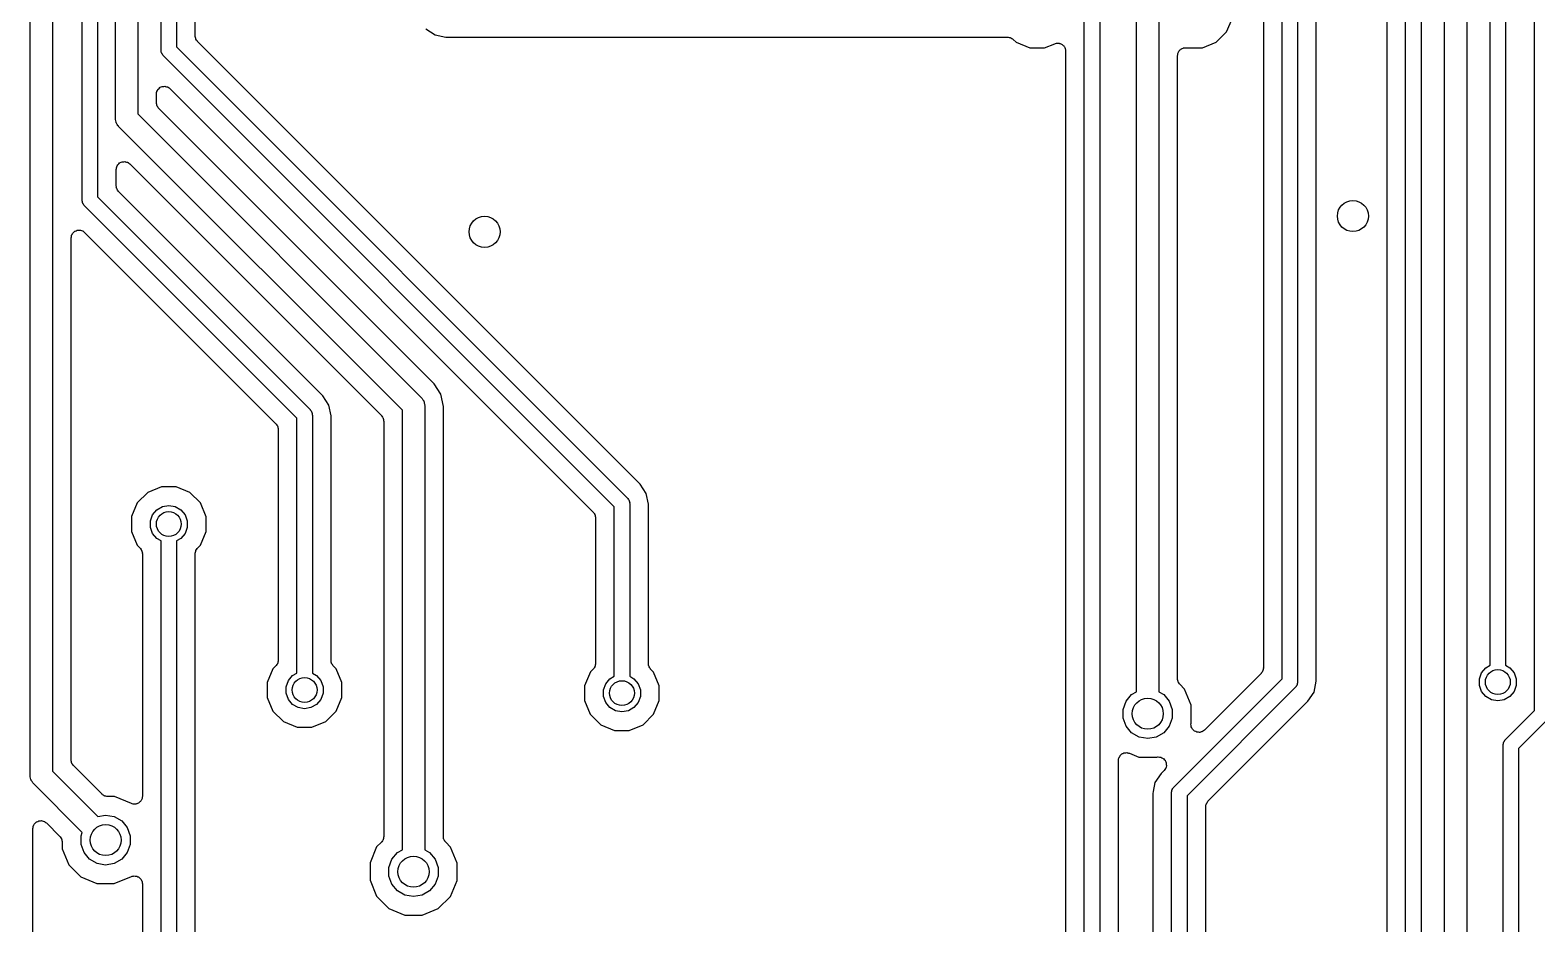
# Model space of a CAD drawing. Extents: x 25 to 125, y -125 to -25.
# Drawn here: x 41.58 to 65.82, y -90.88 to -76.51 of the extents above; entities that cross this region are included whole.
import ezdxf

# ---------------------------------------------------------------- set-up
doc = ezdxf.new("R2010")
doc.units = 0
doc.header["$MEASUREMENT"] = 0
doc.layers.add('BLACK', color=7, linetype='CONTINUOUS')

msp = doc.modelspace()

# ---------------------------------------------------------------- linework, layer by layer
at = {"layer": 'Black'}
for p, q in [((41.584, -88.5), (41.584, -47.7017)), ((41.944, -47.7762), (41.944, -88.4254)), ((42.42, -79.248), (42.42, -56.1503)), ((42.67, -56.1503), (42.67, -79.1962)), ((42.955, -77.933), (42.955, -56.5854)), ((43.315, -56.66), (43.315, -77.8584)), ((59.743, -57.15), (59.743, -87.1503)), ((43.69, -76.835), (43.69, -57.4203)), ((43.94, -57.4203), (43.94, -76.7832)), ((59.383, -87.1503), (59.383, -57.2246)), ((44.24, -76.6064), (44.24, -57.6262)), ((65.788, -87.4512), (65.788, -59.4878)), ((65.071, -86.5707), (65.071, -60.0916)), ((65.321, -60.0398), (65.321, -86.5707)), ((64.336, -101.219), (64.336, -60.7327)), ((64.696, -60.6582), (64.696, -101.144)), ((63.96, -61.2902), (63.96, -101.756)), ((63.41, -61.5188), (63.41, -101.498)), ((63.71, -101.808), (63.71, -61.342)), ((58.5424, -97.9104), (58.5424, -74.5942)), ((58.7924, -74.5424), (58.7924, -97.8586)), ((61.424, -76.0855), (61.424, -86.7664)), ((61.724, -86.9432), (61.724, -76.073)), ((60.8334, -76.5403), (60.9249, -76.3199)), ((61.974, -76.1248), (61.974, -86.995)), ((62.274, -86.9825), (62.274, -76.3016)), ((47.9506, -76.4917), (48.0983, -76.5904)), ((48.0983, -76.5904), (48.2725, -76.625)), ((60.6644, -76.709), (60.8334, -76.5403)), ((43.691, -76.8404), (43.69, -76.835)), ((43.6905, -76.8459), (43.691, -76.8404)), ((43.94, -76.7832), (51.1932, -84.0364)), ((44.241, -76.6119), (44.24, -76.6064)), ((44.2405, -76.6174), (44.241, -76.6119)), ((44.2448, -76.6335), (44.2405, -76.6174)), ((44.2477, -76.6498), (44.2448, -76.6335)), ((44.2505, -76.6546), (44.2477, -76.6498)), ((44.2519, -76.66), (44.2505, -76.6546)), ((44.2614, -76.6736), (44.2519, -76.66)), ((44.2697, -76.688), (44.2614, -76.6736)), ((44.274, -76.6916), (44.2697, -76.688)), ((44.2772, -76.6962), (44.274, -76.6916)), ((51.3965, -83.8154), (44.2772, -76.6962)), ((48.2725, -76.625), (57.3088, -76.625)), ((57.3088, -76.625), (57.3144, -76.626)), ((57.3144, -76.626), (57.32, -76.6255)), ((57.32, -76.6255), (57.336, -76.6298)), ((57.336, -76.6298), (57.3522, -76.6327)), ((57.3522, -76.6327), (57.3571, -76.6355)), ((57.3571, -76.6355), (57.3626, -76.6369)), ((57.3626, -76.6369), (57.3761, -76.6464)), ((57.3761, -76.6464), (57.3904, -76.6547)), ((57.3904, -76.6547), (57.3941, -76.659)), ((57.3941, -76.659), (57.3987, -76.6623)), ((57.3987, -76.6623), (57.4447, -76.7084)), ((57.4447, -76.7084), (57.6651, -76.7999)), ((57.6651, -76.7999), (57.9038, -76.8001)), ((57.9038, -76.8001), (58.0669, -76.7327)), ((58.0669, -76.7327), (58.0804, -76.7297)), ((58.0804, -76.7297), (58.0933, -76.725)), ((58.0933, -76.725), (58.1018, -76.725)), ((58.1018, -76.725), (58.11, -76.7232)), ((58.11, -76.7232), (58.1236, -76.725)), ((58.1236, -76.725), (58.1374, -76.725)), ((58.1374, -76.725), (58.1453, -76.7279)), ((58.1453, -76.7279), (58.1537, -76.729)), ((58.1537, -76.729), (58.1659, -76.7354)), ((58.1659, -76.7354), (58.1789, -76.7401)), ((58.1789, -76.7401), (58.1853, -76.7455)), ((58.1853, -76.7455), (58.1928, -76.7494)), ((58.1928, -76.7494), (58.2021, -76.7596)), ((58.2021, -76.7596), (58.2127, -76.7685)), ((58.2127, -76.7685), (58.2169, -76.7757)), ((58.2169, -76.7757), (58.2226, -76.782)), ((58.2226, -76.782), (58.2278, -76.7947)), ((58.2278, -76.7947), (58.2347, -76.8067)), ((58.2347, -76.8067), (58.2362, -76.8149)), ((58.2362, -76.8149), (58.2394, -76.8227)), ((58.2394, -76.8227), (58.24, -76.8365)), ((58.24, -76.8365), (58.2424, -76.8501)), ((60.0727, -76.8412), (60.0834, -76.8322)), ((60.0834, -76.8322), (60.0928, -76.822)), ((60.0928, -76.822), (60.1001, -76.8182)), ((60.1001, -76.8182), (60.1065, -76.8128)), ((60.1065, -76.8128), (60.1196, -76.8081)), ((60.1196, -76.8081), (60.1319, -76.8017)), ((60.1319, -76.8017), (60.1401, -76.8006)), ((60.1401, -76.8006), (60.1479, -76.7978)), ((60.1479, -76.7978), (60.1619, -76.7978)), ((60.1619, -76.7978), (60.1756, -76.7959)), ((60.1756, -76.7959), (60.1837, -76.7978)), ((60.1837, -76.7978), (60.1921, -76.7978)), ((60.1921, -76.7978), (60.1979, -76.7999)), ((60.1979, -76.7999), (60.4438, -76.8001)), ((60.4438, -76.8001), (60.6644, -76.709)), ((43.6947, -76.8617), (43.6905, -76.8459)), ((43.6975, -76.8778), (43.6947, -76.8617)), ((43.7003, -76.8825), (43.6975, -76.8778)), ((43.7017, -76.8878), (43.7003, -76.8825)), ((43.7111, -76.9012), (43.7017, -76.8878)), ((43.7192, -76.9153), (43.7111, -76.9012)), ((43.7235, -76.9189), (43.7192, -76.9153)), ((43.7266, -76.9234), (43.7235, -76.9189)), ((50.9798, -84.1766), (43.7266, -76.9234)), ((58.2424, -76.8501), (58.2424, -97.8979)), ((60.043, -76.9228), (60.0454, -76.9091)), ((60.043, -86.9405), (60.043, -76.9228)), ((60.0454, -76.9091), (60.046, -76.8952)), ((60.046, -76.8952), (60.0492, -76.8876)), ((60.0492, -76.8876), (60.0507, -76.8794)), ((60.0507, -76.8794), (60.0576, -76.8673)), ((60.0576, -76.8673), (60.0629, -76.8545)), ((60.0629, -76.8545), (60.0686, -76.8484)), ((60.0686, -76.8484), (60.0727, -76.8412)), ((43.615, -77.5426), (43.6179, -77.5263)), ((43.615, -77.6816), (43.615, -77.5426)), ((43.6179, -77.5263), (43.6193, -77.5098)), ((43.6193, -77.5098), (43.6217, -77.5047)), ((43.6217, -77.5047), (43.6227, -77.4992)), ((43.6227, -77.4992), (43.631, -77.4848)), ((43.631, -77.4848), (43.638, -77.4698)), ((43.638, -77.4698), (43.6419, -77.4659)), ((43.6419, -77.4659), (43.6447, -77.461)), ((43.6447, -77.461), (43.6574, -77.4503)), ((43.6574, -77.4503), (43.6692, -77.4386)), ((43.6692, -77.4386), (43.6742, -77.4363)), ((43.6742, -77.4363), (43.6785, -77.4327)), ((43.6785, -77.4327), (43.6941, -77.427)), ((43.6941, -77.427), (43.7091, -77.42)), ((43.7091, -77.42), (43.7147, -77.4195)), ((43.7147, -77.4195), (43.7199, -77.4176)), ((43.7199, -77.4176), (43.7365, -77.4176)), ((43.7365, -77.4176), (43.7531, -77.4161)), ((43.7531, -77.4161), (43.7585, -77.4176)), ((43.7585, -77.4176), (43.7641, -77.4176)), ((43.7641, -77.4176), (43.7796, -77.4232)), ((43.7796, -77.4232), (43.7957, -77.4275)), ((43.7957, -77.4275), (43.8002, -77.4307)), ((43.8002, -77.4307), (43.8055, -77.4327)), ((43.8055, -77.4327), (43.8182, -77.4433)), ((43.8182, -77.4433), (43.8318, -77.4528)), ((43.8318, -77.4528), (50.6426, -84.2636)), ((43.616, -77.6871), (43.615, -77.6816)), ((43.6155, -77.6926), (43.616, -77.6871)), ((43.6198, -77.7087), (43.6155, -77.6926)), ((43.6227, -77.725), (43.6198, -77.7087)), ((43.6255, -77.7298), (43.6227, -77.725)), ((43.6269, -77.7352), (43.6255, -77.7298)), ((43.6364, -77.7488), (43.6269, -77.7352)), ((43.6447, -77.7632), (43.6364, -77.7488)), ((43.649, -77.7668), (43.6447, -77.7632)), ((43.6522, -77.7714), (43.649, -77.7668)), ((48.0826, -82.2017), (43.6522, -77.7714)), ((42.9564, -77.9408), (42.955, -77.933)), ((42.9557, -77.9487), (42.9564, -77.9408)), ((42.9618, -77.9714), (42.9557, -77.9487)), ((42.9659, -77.9946), (42.9618, -77.9714)), ((42.9698, -78.0014), (42.9659, -77.9946)), ((42.9719, -78.0091), (42.9698, -78.0014)), ((42.9854, -78.0283), (42.9719, -78.0091)), ((42.9971, -78.0487), (42.9854, -78.0283)), ((43.0032, -78.0538), (42.9971, -78.0487)), ((43.315, -77.8584), (47.8793, -82.4227)), ((43.0077, -78.0603), (43.0032, -78.0538)), ((47.572, -82.6246), (43.0077, -78.0603)), ((42.97, -78.7534), (42.9729, -78.7371)), ((42.97, -79.0194), (42.97, -78.7534)), ((42.9729, -78.7371), (42.9743, -78.7206)), ((42.9743, -78.7206), (42.9767, -78.7155)), ((42.9767, -78.7155), (42.9777, -78.71)), ((42.9777, -78.71), (42.986, -78.6956)), ((42.986, -78.6956), (42.993, -78.6806)), ((42.993, -78.6806), (42.9969, -78.6766)), ((42.9969, -78.6766), (42.9997, -78.6718)), ((42.9997, -78.6718), (43.0124, -78.6611)), ((43.0124, -78.6611), (43.0242, -78.6494)), ((43.0242, -78.6494), (43.0292, -78.647)), ((43.0292, -78.647), (43.0335, -78.6434)), ((43.0335, -78.6434), (43.0491, -78.6378)), ((43.0491, -78.6378), (43.0641, -78.6308)), ((43.0641, -78.6308), (43.0697, -78.6303)), ((43.0697, -78.6303), (43.0749, -78.6284)), ((43.0749, -78.6284), (43.0915, -78.6284)), ((43.0915, -78.6284), (43.1081, -78.6269)), ((43.1081, -78.6269), (43.1135, -78.6284)), ((43.1135, -78.6284), (43.1191, -78.6284)), ((43.1191, -78.6284), (43.1346, -78.634)), ((43.1346, -78.634), (43.1507, -78.6383)), ((43.1507, -78.6383), (43.1552, -78.6415)), ((43.1552, -78.6415), (43.1605, -78.6434)), ((43.1605, -78.6434), (43.1732, -78.6541)), ((43.1732, -78.6541), (43.1868, -78.6636)), ((43.1868, -78.6636), (47.2348, -82.7116)), ((42.971, -79.0249), (42.97, -79.0194)), ((42.421, -79.2534), (42.42, -79.248)), ((42.4205, -79.2589), (42.421, -79.2534)), ((42.4247, -79.2747), (42.4205, -79.2589)), ((42.67, -79.1962), (46.0878, -82.614)), ((42.9705, -79.0304), (42.971, -79.0249)), ((42.9748, -79.0465), (42.9705, -79.0304)), ((42.9777, -79.0628), (42.9748, -79.0465)), ((42.9805, -79.0676), (42.9777, -79.0628)), ((42.9819, -79.073), (42.9805, -79.0676)), ((42.9914, -79.0866), (42.9819, -79.073)), ((42.9997, -79.101), (42.9914, -79.0866)), ((43.004, -79.1046), (42.9997, -79.101)), ((43.0072, -79.1092), (43.004, -79.1046)), ((46.2911, -82.393), (43.0072, -79.1092)), ((42.4275, -79.2908), (42.4247, -79.2747)), ((42.4303, -79.2955), (42.4275, -79.2908)), ((42.4317, -79.3008), (42.4303, -79.2955)), ((42.4411, -79.3142), (42.4317, -79.3008)), ((42.4492, -79.3283), (42.4411, -79.3142)), ((42.4535, -79.3319), (42.4492, -79.3283)), ((42.4566, -79.3364), (42.4535, -79.3319)), ((45.8744, -82.7542), (42.4566, -79.3364)), ((42.2982, -79.7506), (42.3032, -79.7483)), ((42.3032, -79.7483), (42.3075, -79.7447)), ((42.3075, -79.7447), (42.3231, -79.739)), ((42.3231, -79.739), (42.3381, -79.732)), ((42.3381, -79.732), (42.3437, -79.7315)), ((42.3437, -79.7315), (42.3489, -79.7296)), ((42.3489, -79.7296), (42.3655, -79.7296)), ((42.3655, -79.7296), (42.3821, -79.7281)), ((42.3821, -79.7281), (42.3875, -79.7296)), ((42.3875, -79.7296), (42.3931, -79.7296)), ((42.3931, -79.7296), (42.4086, -79.7353)), ((42.4086, -79.7353), (42.4247, -79.7395)), ((42.4247, -79.7395), (42.4292, -79.7428)), ((42.4292, -79.7428), (42.4345, -79.7447)), ((42.4345, -79.7447), (42.4472, -79.7553)), ((42.244, -79.8546), (42.2469, -79.8383)), ((42.244, -88.2486), (42.244, -79.8546)), ((42.2469, -79.8383), (42.2483, -79.8218)), ((42.2483, -79.8218), (42.2507, -79.8167)), ((42.2507, -79.8167), (42.2517, -79.8112)), ((42.2517, -79.8112), (42.26, -79.7968)), ((42.26, -79.7968), (42.267, -79.7818)), ((42.267, -79.7818), (42.2709, -79.7779)), ((42.2709, -79.7779), (42.2737, -79.773)), ((42.2737, -79.773), (42.2864, -79.7623)), ((42.2864, -79.7623), (42.2982, -79.7506)), ((42.4472, -79.7553), (42.4608, -79.7648)), ((42.4608, -79.7648), (45.5372, -82.8412)), ((46.3897, -82.5407), (46.2911, -82.393)), ((48.1932, -82.3673), (48.0826, -82.2017)), ((48.232, -82.5625), (48.1932, -82.3673)), ((46.0878, -82.614), (46.0909, -82.6185)), ((46.0909, -82.6185), (46.0952, -82.6221)), ((46.0952, -82.6221), (46.1033, -82.6362)), ((46.1033, -82.6362), (46.1127, -82.6496)), ((46.1127, -82.6496), (46.1141, -82.6549)), ((46.1141, -82.6549), (46.1169, -82.6596)), ((46.4244, -82.7149), (46.3897, -82.5407)), ((47.572, -89.6903), (47.572, -82.6246)), ((47.8793, -82.4227), (47.8838, -82.4292)), ((47.8838, -82.4292), (47.8899, -82.4343)), ((47.8899, -82.4343), (47.9016, -82.4547)), ((47.9016, -82.4547), (47.9151, -82.4739)), ((47.9151, -82.4739), (47.9172, -82.4816)), ((47.9172, -82.4816), (47.9211, -82.4884)), ((47.9211, -82.4884), (47.9252, -82.5116)), ((47.9252, -82.5116), (47.9313, -82.5343)), ((47.9313, -82.5343), (47.9306, -82.5422)), ((47.9306, -82.5422), (47.932, -82.55)), ((47.932, -82.55), (47.932, -89.6903)), ((48.232, -89.4805), (48.232, -82.5625)), ((45.5372, -82.8412), (45.5404, -82.8458)), ((45.5404, -82.8458), (45.5447, -82.8494)), ((45.5447, -82.8494), (45.553, -82.8638)), ((45.553, -82.8638), (45.5625, -82.8774)), ((45.5625, -82.8774), (45.5639, -82.8828)), ((45.5639, -82.8828), (45.5667, -82.8876)), ((45.5667, -82.8876), (45.5696, -82.9039)), ((45.8744, -86.8517), (45.8744, -82.7542)), ((46.1169, -82.6596), (46.1197, -82.6757)), ((46.1197, -82.6757), (46.1239, -82.6915)), ((46.1239, -82.6915), (46.1234, -82.697)), ((46.1234, -82.697), (46.1244, -82.7024)), ((46.1244, -82.7024), (46.1244, -86.8517)), ((46.4244, -86.6459), (46.4244, -82.7149)), ((47.2348, -82.7116), (47.238, -82.7162)), ((47.238, -82.7162), (47.2423, -82.7198)), ((47.2423, -82.7198), (47.2506, -82.7342)), ((47.2506, -82.7342), (47.2601, -82.7478)), ((47.2601, -82.7478), (47.2615, -82.7532)), ((47.2615, -82.7532), (47.2643, -82.758)), ((47.2643, -82.758), (47.2672, -82.7743)), ((47.2672, -82.7743), (47.2715, -82.7904)), ((47.2715, -82.7904), (47.271, -82.7959)), ((47.271, -82.7959), (47.272, -82.8014)), ((47.272, -82.8014), (47.272, -89.4804)), ((45.5696, -82.9039), (45.5739, -82.92)), ((45.5739, -82.92), (45.5734, -82.9255)), ((45.5734, -82.9255), (45.5744, -82.931)), ((45.5744, -82.931), (45.5744, -86.6458)), ((43.6962, -83.8549), (43.4756, -83.946)), ((43.9349, -83.8551), (43.6962, -83.8549)), ((44.1553, -83.9466), (43.9349, -83.8551)), ((51.4951, -83.9631), (51.3965, -83.8154)), ((43.4756, -83.946), (43.3066, -84.1147)), ((44.324, -84.1156), (44.1553, -83.9466)), ((51.1932, -84.0364), (51.1963, -84.0409)), ((51.1963, -84.0409), (51.2006, -84.0445)), ((51.2006, -84.0445), (51.2087, -84.0586)), ((51.2087, -84.0586), (51.2181, -84.072)), ((51.2181, -84.072), (51.2195, -84.0773)), ((51.2195, -84.0773), (51.2223, -84.082)), ((51.2223, -84.082), (51.2251, -84.0981)), ((51.2251, -84.0981), (51.2293, -84.1139)), ((51.5298, -84.1373), (51.4951, -83.9631)), ((43.2151, -84.3351), (43.2149, -84.5738)), ((43.3066, -84.1147), (43.2151, -84.3351)), ((43.5184, -84.4027), (43.5542, -84.3044)), ((43.5542, -84.3044), (43.6214, -84.2243)), ((43.6214, -84.2243), (43.712, -84.172)), ((43.712, -84.172), (43.815, -84.1539)), ((43.815, -84.1539), (43.918, -84.172)), ((43.918, -84.172), (44.0086, -84.2243)), ((44.0086, -84.2243), (44.0758, -84.3044)), ((44.0758, -84.3044), (44.1116, -84.4027)), ((44.4151, -84.3362), (44.324, -84.1156)), ((44.4149, -84.5749), (44.4151, -84.3362)), ((50.6426, -84.2636), (50.6458, -84.2682)), ((50.6458, -84.2682), (50.6501, -84.2718)), ((50.6501, -84.2718), (50.6584, -84.2862)), ((50.6584, -84.2862), (50.6679, -84.2998)), ((50.6679, -84.2998), (50.6693, -84.3052)), ((50.6693, -84.3052), (50.6721, -84.31)), ((50.6721, -84.31), (50.675, -84.3263)), ((50.675, -84.3263), (50.6793, -84.3424)), ((50.6793, -84.3424), (50.6788, -84.3479)), ((50.6788, -84.3479), (50.6798, -84.3534)), ((50.6798, -84.3534), (50.6798, -86.6966)), ((50.9798, -86.9025), (50.9798, -84.1766)), ((51.2293, -84.1139), (51.2288, -84.1194)), ((51.2288, -84.1194), (51.2298, -84.1248)), ((51.2298, -84.1248), (51.2298, -86.9025)), ((51.5298, -86.6967), (51.5298, -84.1373)), ((43.2149, -84.5738), (43.306, -84.7944)), ((43.5184, -84.5073), (43.5184, -84.4027)), ((43.5542, -84.6056), (43.5184, -84.5073)), ((44.1116, -84.5073), (44.0758, -84.6056)), ((44.1116, -84.4027), (44.1116, -84.5073)), ((44.3234, -84.7953), (44.4149, -84.5749)), ((43.306, -84.7944), (43.3529, -84.8413)), ((43.6214, -84.6857), (43.5542, -84.6056)), ((43.69, -84.7253), (43.6214, -84.6857)), ((43.69, -95.7417), (43.69, -84.7253)), ((44.0086, -84.6857), (43.94, -84.7253)), ((43.94, -84.7253), (43.94, -95.7417)), ((44.0758, -84.6056), (44.0086, -84.6857)), ((44.2773, -84.8413), (44.3234, -84.7953)), ((43.3529, -84.8413), (43.356, -84.8459)), ((43.356, -84.8459), (43.3603, -84.8494)), ((43.3603, -84.8494), (43.3686, -84.8639)), ((43.3686, -84.8639), (43.3781, -84.8775)), ((43.3781, -84.8775), (43.3796, -84.8828)), ((43.3796, -84.8828), (43.3823, -84.8876)), ((43.3823, -84.8876), (43.3852, -84.904)), ((43.3852, -84.904), (43.3895, -84.9201)), ((43.3895, -84.9201), (43.389, -84.9256)), ((43.389, -84.9256), (43.39, -84.9311)), ((43.39, -84.9311), (43.39, -88.8322)), ((44.24, -84.9312), (44.241, -84.9256)), ((44.24, -95.5359), (44.24, -84.9312)), ((44.2405, -84.92), (44.2448, -84.904)), ((44.241, -84.9256), (44.2405, -84.92)), ((44.2448, -84.904), (44.2477, -84.8878)), ((44.2477, -84.8878), (44.2505, -84.8829)), ((44.2505, -84.8829), (44.2519, -84.8774)), ((44.2519, -84.8774), (44.2614, -84.8639)), ((44.2614, -84.8639), (44.2697, -84.8496)), ((44.2697, -84.8496), (44.274, -84.8459)), ((44.274, -84.8459), (44.2773, -84.8413)), ((45.5371, -86.7357), (45.491, -86.7817)), ((45.5404, -86.7311), (45.5371, -86.7357)), ((45.5447, -86.7274), (45.5404, -86.7311)), ((45.553, -86.7131), (45.5447, -86.7274)), ((45.5625, -86.6996), (45.553, -86.7131)), ((45.5639, -86.6941), (45.5625, -86.6996)), ((45.5667, -86.6892), (45.5639, -86.6941)), ((45.5696, -86.673), (45.5667, -86.6892)), ((45.5739, -86.657), (45.5696, -86.673)), ((45.5744, -86.6458), (45.5734, -86.6514)), ((45.5734, -86.6514), (45.5739, -86.657)), ((46.4254, -86.6514), (46.4244, -86.6459)), ((46.4249, -86.6569), (46.4254, -86.6514)), ((46.4292, -86.673), (46.4249, -86.6569)), ((46.4321, -86.6894), (46.4292, -86.673)), ((46.4348, -86.6942), (46.4321, -86.6894)), ((46.4363, -86.6995), (46.4348, -86.6942)), ((46.4458, -86.7131), (46.4363, -86.6995)), ((46.4541, -86.7276), (46.4458, -86.7131)), ((46.4583, -86.7311), (46.4541, -86.7276)), ((46.4615, -86.7357), (46.4583, -86.7311)), ((46.5084, -86.7826), (46.4615, -86.7357)), ((50.6501, -86.7782), (50.6458, -86.7819)), ((50.6584, -86.7639), (50.6501, -86.7782)), ((50.6679, -86.7504), (50.6584, -86.7639)), ((50.6693, -86.7449), (50.6679, -86.7504)), ((50.6721, -86.74), (50.6693, -86.7449)), ((50.675, -86.7238), (50.6721, -86.74)), ((50.6793, -86.7078), (50.675, -86.7238)), ((50.6798, -86.6966), (50.6788, -86.7022)), ((50.6788, -86.7022), (50.6793, -86.7078)), ((51.5308, -86.7022), (51.5298, -86.6967)), ((51.5303, -86.7077), (51.5308, -86.7022)), ((51.5346, -86.7238), (51.5303, -86.7077)), ((51.5375, -86.7402), (51.5346, -86.7238)), ((51.5402, -86.745), (51.5375, -86.7402)), ((51.5417, -86.7503), (51.5402, -86.745)), ((51.5512, -86.7639), (51.5417, -86.7503)), ((51.5595, -86.7784), (51.5512, -86.7639)), ((51.5637, -86.7819), (51.5595, -86.7784)), ((61.4235, -86.7774), (61.4192, -86.7935)), ((61.424, -86.7664), (61.423, -86.7719)), ((61.423, -86.7719), (61.4235, -86.7774)), ((64.9352, -86.8444), (65.0024, -86.7643)), ((65.0024, -86.7643), (65.071, -86.7247)), ((65.071, -86.7247), (65.071, -86.5707)), ((65.321, -86.5707), (65.321, -86.7247)), ((65.321, -86.7247), (65.3896, -86.7643)), ((65.3896, -86.7643), (65.4568, -86.8444)), ((45.3995, -87.0021), (45.3993, -87.2408)), ((45.491, -86.7817), (45.3995, -87.0021)), ((45.7028, -87.0697), (45.7386, -86.9714)), ((45.7386, -86.9714), (45.8058, -86.8913)), ((45.8058, -86.8913), (45.8744, -86.8517)), ((46.1244, -86.8517), (46.193, -86.8913)), ((46.193, -86.8913), (46.2602, -86.9714)), ((46.2602, -86.9714), (46.296, -87.0697)), ((46.5995, -87.0032), (46.5084, -86.7826)), ((46.5993, -87.2419), (46.5995, -87.0032)), ((50.5964, -86.8325), (50.5049, -87.0529)), ((50.6425, -86.7865), (50.5964, -86.8325)), ((50.6458, -86.7819), (50.6425, -86.7865)), ((50.844, -87.0222), (50.9112, -86.9421)), ((50.9112, -86.9421), (50.9798, -86.9025)), ((51.2298, -86.9025), (51.2984, -86.9421)), ((51.2984, -86.9421), (51.3656, -87.0222)), ((51.5669, -86.7865), (51.5637, -86.7819)), ((51.6138, -86.8334), (51.5669, -86.7865)), ((51.7049, -87.054), (51.6138, -86.8334)), ((59.9826, -88.6846), (61.724, -86.9432)), ((60.044, -86.9459), (60.043, -86.9405)), ((60.0435, -86.9514), (60.044, -86.9459)), ((60.0478, -86.9675), (60.0435, -86.9514)), ((60.0507, -86.9839), (60.0478, -86.9675)), ((60.0534, -86.9887), (60.0507, -86.9839)), ((60.0549, -86.9941), (60.0534, -86.9887)), ((60.0644, -87.0077), (60.0549, -86.9941)), ((60.0727, -87.0221), (60.0644, -87.0077)), ((61.3868, -86.8562), (60.4759, -87.767)), ((61.39, -86.8516), (61.3868, -86.8562)), ((61.3943, -86.848), (61.39, -86.8516)), ((61.4026, -86.8336), (61.3943, -86.848)), ((61.4121, -86.82), (61.4026, -86.8336)), ((61.4135, -86.8146), (61.4121, -86.82)), ((61.4163, -86.8098), (61.4135, -86.8146)), ((61.4192, -86.7935), (61.4163, -86.8098)), ((61.9735, -87.0059), (61.9693, -87.0217)), ((61.974, -86.995), (61.973, -87.0004)), ((61.973, -87.0004), (61.9735, -87.0059)), ((62.2393, -87.1567), (62.274, -86.9825)), ((64.8994, -86.9427), (64.9352, -86.8444)), ((64.8994, -87.0473), (64.8994, -86.9427)), ((65.4568, -86.8444), (65.4926, -86.9427)), ((65.4926, -86.9427), (65.4926, -87.0473)), ((45.3993, -87.2408), (45.4904, -87.4614)), ((45.7028, -87.1743), (45.7028, -87.0697)), ((45.7386, -87.2726), (45.7028, -87.1743)), ((46.296, -87.1743), (46.2602, -87.2726)), ((46.296, -87.0697), (46.296, -87.1743)), ((46.5078, -87.4623), (46.5993, -87.2419)), ((50.5049, -87.0529), (50.5047, -87.2916)), ((50.8082, -87.1205), (50.844, -87.0222)), ((50.8082, -87.2251), (50.8082, -87.1205)), ((50.844, -87.3234), (50.8082, -87.2251)), ((51.3656, -87.0222), (51.4014, -87.1205)), ((51.4014, -87.2251), (51.3656, -87.3234)), ((51.4014, -87.1205), (51.4014, -87.2251)), ((51.7047, -87.2927), (51.7049, -87.054)), ((59.2153, -87.3022), (59.3049, -87.1954)), ((59.3049, -87.1954), (59.383, -87.1503)), ((59.743, -87.1503), (59.8211, -87.1954)), ((59.8211, -87.1954), (59.9107, -87.3022)), ((60.0769, -87.0257), (60.0727, -87.0221)), ((60.0801, -87.0302), (60.0769, -87.0257)), ((60.1568, -87.107), (60.0801, -87.0302)), ((60.2631, -87.3644), (60.1568, -87.107)), ((61.9374, -87.0834), (60.196, -88.8248)), ((61.9405, -87.0789), (61.9374, -87.0834)), ((61.9448, -87.0753), (61.9405, -87.0789)), ((61.9529, -87.0612), (61.9448, -87.0753)), ((61.9623, -87.0478), (61.9529, -87.0612)), ((61.9637, -87.0425), (61.9623, -87.0478)), ((61.9665, -87.0378), (61.9637, -87.0425)), ((61.9693, -87.0217), (61.9665, -87.0378)), ((62.1407, -87.3044), (62.2393, -87.1567)), ((64.9352, -87.1456), (64.8994, -87.0473)), ((65.0024, -87.2257), (64.9352, -87.1456)), ((65.093, -87.278), (65.0024, -87.2257)), ((65.3896, -87.2257), (65.299, -87.278)), ((65.4568, -87.1456), (65.3896, -87.2257)), ((65.4926, -87.0473), (65.4568, -87.1456)), ((45.4904, -87.4614), (45.6591, -87.6304)), ((45.8058, -87.3527), (45.7386, -87.2726)), ((45.8964, -87.405), (45.8058, -87.3527)), ((45.9994, -87.4231), (45.8964, -87.405)), ((46.1024, -87.405), (45.9994, -87.4231)), ((46.193, -87.3527), (46.1024, -87.405)), ((46.2602, -87.2726), (46.193, -87.3527)), ((46.3388, -87.631), (46.5078, -87.4623)), ((50.5047, -87.2916), (50.5958, -87.5122)), ((50.9112, -87.4035), (50.844, -87.3234)), ((51.0018, -87.4558), (50.9112, -87.4035)), ((51.1048, -87.4739), (51.0018, -87.4558)), ((51.2078, -87.4558), (51.1048, -87.4739)), ((51.2984, -87.4035), (51.2078, -87.4558)), ((51.3656, -87.3234), (51.2984, -87.4035)), ((51.6132, -87.5131), (51.7047, -87.2927)), ((59.1676, -87.4333), (59.2153, -87.3022)), ((59.1676, -87.5727), (59.1676, -87.4333)), ((59.9107, -87.3022), (59.9584, -87.4333)), ((59.9584, -87.4333), (59.9584, -87.5727)), ((60.2629, -87.654), (60.2631, -87.3644)), ((60.5332, -88.9118), (62.1407, -87.3044)), ((65.196, -87.2961), (65.093, -87.278)), ((65.299, -87.278), (65.196, -87.2961)), ((65.3166, -87.9226), (65.788, -87.4512)), ((45.6591, -87.6304), (45.8795, -87.7219)), ((45.8795, -87.7219), (46.1182, -87.7221)), ((46.1182, -87.7221), (46.3388, -87.631)), ((50.5958, -87.5122), (50.7645, -87.6812)), ((50.7645, -87.6812), (50.9849, -87.7727)), ((51.2236, -87.7729), (51.4442, -87.6818)), ((51.4442, -87.6818), (51.6132, -87.5131)), ((59.2153, -87.7038), (59.1676, -87.5727)), ((59.3049, -87.8106), (59.2153, -87.7038)), ((59.9107, -87.7038), (59.8211, -87.8106)), ((59.9584, -87.5727), (59.9107, -87.7038)), ((60.2592, -87.6716), (60.2598, -87.6689)), ((60.2618, -87.6908), (60.2592, -87.6716)), ((60.2596, -87.6662), (60.2629, -87.654)), ((60.2598, -87.6689), (60.2596, -87.6662)), ((60.2634, -87.7101), (60.2618, -87.6908)), ((60.2646, -87.7126), (60.2634, -87.7101)), ((60.265, -87.7153), (60.2646, -87.7126)), ((60.2739, -87.7325), (60.265, -87.7153)), ((60.2821, -87.7501), (60.2739, -87.7325)), ((66.0014, -87.5914), (65.53, -88.0628)), ((50.9849, -87.7727), (51.2236, -87.7729)), ((59.4257, -87.8803), (59.3049, -87.8106)), ((59.563, -87.9045), (59.4257, -87.8803)), ((59.7003, -87.8803), (59.563, -87.9045)), ((59.8211, -87.8106), (59.7003, -87.8803)), ((60.284, -87.752), (60.2821, -87.7501)), ((60.2853, -87.7545), (60.284, -87.752)), ((60.2996, -87.7676), (60.2853, -87.7545)), ((60.3133, -87.7813), (60.2996, -87.7676)), ((60.3158, -87.7824), (60.3133, -87.7813)), ((60.3178, -87.7843), (60.3158, -87.7824)), ((60.3357, -87.7917), (60.3178, -87.7843)), ((60.3532, -87.7999), (60.3357, -87.7917)), ((60.356, -87.8002), (60.3532, -87.7999)), ((60.3585, -87.8012), (60.356, -87.8002)), ((60.3779, -87.8021), (60.3585, -87.8012)), ((60.3972, -87.8038), (60.3779, -87.8021)), ((60.3998, -87.803), (60.3972, -87.8038)), ((60.4026, -87.8032), (60.3998, -87.803)), ((60.4211, -87.7974), (60.4026, -87.8032)), ((60.4398, -87.7923), (60.4211, -87.7974)), ((60.442, -87.7908), (60.4398, -87.7923)), ((60.4447, -87.7899), (60.442, -87.7908)), ((60.46, -87.7782), (60.4447, -87.7899)), ((60.4759, -87.767), (60.46, -87.7782)), ((65.2805, -88.0001), (65.2847, -87.9843)), ((65.2847, -87.9843), (65.2875, -87.9682)), ((65.2875, -87.9682), (65.2903, -87.9635)), ((65.2903, -87.9635), (65.2917, -87.9582)), ((65.2917, -87.9582), (65.3011, -87.9448)), ((65.3011, -87.9448), (65.3092, -87.9307)), ((65.3092, -87.9307), (65.3135, -87.9271)), ((65.3135, -87.9271), (65.3166, -87.9226)), ((59.0948, -88.2421), (59.0954, -88.2282)), ((59.0954, -88.2282), (59.0986, -88.2205)), ((59.0986, -88.2205), (59.1001, -88.2123)), ((59.1001, -88.2123), (59.107, -88.2003)), ((59.107, -88.2003), (59.1123, -88.1875)), ((59.1123, -88.1875), (59.118, -88.1813)), ((59.118, -88.1813), (59.1221, -88.1741)), ((59.1221, -88.1741), (59.1328, -88.1652)), ((59.1328, -88.1652), (59.1422, -88.155)), ((59.1422, -88.155), (59.1495, -88.1511)), ((59.1495, -88.1511), (59.1559, -88.1458)), ((59.1559, -88.1458), (59.169, -88.141)), ((59.169, -88.141), (59.1813, -88.1346)), ((59.1813, -88.1346), (59.1895, -88.1336)), ((59.1895, -88.1336), (59.1973, -88.1307)), ((59.1973, -88.1307), (59.2113, -88.1307)), ((59.2113, -88.1307), (59.225, -88.1289)), ((59.225, -88.1289), (59.2331, -88.1307)), ((59.2331, -88.1307), (59.2414, -88.1307)), ((59.2414, -88.1307), (59.2545, -88.1355)), ((59.2545, -88.1355), (59.2681, -88.1385)), ((59.2681, -88.1385), (59.4231, -88.2029)), ((59.4231, -88.2029), (59.7116, -88.2031)), ((59.7116, -88.2031), (59.7267, -88.1991)), ((59.7267, -88.1991), (59.7295, -88.1993)), ((59.7295, -88.1993), (59.7323, -88.1987)), ((59.7323, -88.1987), (59.7514, -88.2013)), ((59.7514, -88.2013), (59.7706, -88.2029)), ((59.7706, -88.2029), (59.7732, -88.2041)), ((59.7732, -88.2041), (59.776, -88.2045)), ((59.776, -88.2045), (59.7931, -88.2134)), ((59.7931, -88.2134), (59.8106, -88.2216)), ((59.8106, -88.2216), (59.8126, -88.2236)), ((59.8126, -88.2236), (59.8151, -88.2249)), ((59.8151, -88.2249), (59.8281, -88.2391)), ((65.28, -88.011), (65.281, -88.0056)), ((65.28, -100.838), (65.28, -88.011)), ((65.281, -88.0056), (65.2805, -88.0001)), ((65.53, -88.0628), (65.53, -100.786)), ((41.944, -88.4254), (42.6741, -89.1555)), ((42.245, -88.2541), (42.244, -88.2486)), ((42.2445, -88.2596), (42.245, -88.2541)), ((42.2488, -88.2757), (42.2445, -88.2596)), ((42.2517, -88.292), (42.2488, -88.2757)), ((42.2545, -88.2968), (42.2517, -88.292)), ((42.2559, -88.3022), (42.2545, -88.2968)), ((42.2654, -88.3158), (42.2559, -88.3022)), ((42.2737, -88.3302), (42.2654, -88.3158)), ((42.278, -88.3338), (42.2737, -88.3302)), ((42.2812, -88.3384), (42.278, -88.3338)), ((42.7407, -88.7978), (42.2812, -88.3384)), ((59.0924, -88.2558), (59.0948, -88.2421)), ((59.0924, -97.6817), (59.0924, -88.2558)), ((59.7793, -88.4636), (59.6806, -88.6113)), ((59.8275, -88.4154), (59.7793, -88.4636)), ((59.8386, -88.3996), (59.8275, -88.4154)), ((59.8281, -88.2391), (59.8418, -88.2528)), ((59.8503, -88.3844), (59.8386, -88.3996)), ((59.8418, -88.2528), (59.843, -88.2554)), ((59.843, -88.2554), (59.8449, -88.2575)), ((59.8449, -88.2575), (59.8523, -88.2753)), ((59.8512, -88.3816), (59.8503, -88.3844)), ((59.8528, -88.3793), (59.8512, -88.3816)), ((59.8523, -88.2753), (59.8604, -88.2927)), ((59.8578, -88.3607), (59.8528, -88.3793)), ((59.8636, -88.3423), (59.8578, -88.3607)), ((59.8604, -88.2927), (59.8607, -88.2956)), ((59.8607, -88.2956), (59.8618, -88.2982)), ((59.8618, -88.2982), (59.8626, -88.3175)), ((59.8626, -88.3175), (59.8643, -88.3367)), ((59.8643, -88.3367), (59.8635, -88.3394)), ((59.8635, -88.3394), (59.8636, -88.3423)), ((41.5854, -88.5078), (41.584, -88.5)), ((41.5847, -88.5157), (41.5854, -88.5078)), ((41.5908, -88.5384), (41.5847, -88.5157)), ((41.5949, -88.5616), (41.5908, -88.5384)), ((41.5988, -88.5684), (41.5949, -88.5616)), ((41.6009, -88.5761), (41.5988, -88.5684)), ((41.6144, -88.5953), (41.6009, -88.5761)), ((41.6261, -88.6157), (41.6144, -88.5953)), ((41.6322, -88.6208), (41.6261, -88.6157)), ((41.6367, -88.6273), (41.6322, -88.6208)), ((42.4226, -89.4131), (41.6367, -88.6273)), ((59.6806, -88.6113), (59.6521, -88.755)), ((59.9577, -88.7202), (59.9671, -88.7068)), ((59.9671, -88.7068), (59.9752, -88.6927)), ((59.9752, -88.6927), (59.9795, -88.6891)), ((59.9795, -88.6891), (59.9826, -88.6846)), ((42.7452, -88.801), (42.7407, -88.7978)), ((42.7487, -88.8052), (42.7452, -88.801)), ((42.7631, -88.8136), (42.7487, -88.8052)), ((42.7768, -88.8231), (42.7631, -88.8136)), ((42.7821, -88.8246), (42.7768, -88.8231)), ((42.7869, -88.8273), (42.7821, -88.8246)), ((42.8033, -88.8302), (42.7869, -88.8273)), ((42.8194, -88.8345), (42.8033, -88.8302)), ((42.8249, -88.8341), (42.8194, -88.8345)), ((42.8303, -88.835), (42.8249, -88.8341)), ((42.9388, -88.8351), (42.8303, -88.835)), ((43.2143, -88.9495), (42.9388, -88.8351)), ((43.2279, -88.9525), (43.2143, -88.9495)), ((43.2409, -88.9573), (43.2279, -88.9525)), ((43.2492, -88.9573), (43.2409, -88.9573)), ((43.2573, -88.9591), (43.2492, -88.9573)), ((43.2711, -88.9573), (43.2573, -88.9591)), ((43.2851, -88.9573), (43.2711, -88.9573)), ((43.2929, -88.9544), (43.2851, -88.9573)), ((43.3011, -88.9534), (43.2929, -88.9544)), ((43.3134, -88.9469), (43.3011, -88.9534)), ((43.3265, -88.9422), (43.3134, -88.9469)), ((43.3329, -88.9369), (43.3265, -88.9422)), ((43.3402, -88.933), (43.3329, -88.9369)), ((43.3496, -88.9228), (43.3402, -88.933)), ((43.3603, -88.9138), (43.3496, -88.9228)), ((43.3644, -88.9067), (43.3603, -88.9138)), ((43.3701, -88.9005), (43.3644, -88.9067)), ((43.3754, -88.8877), (43.3701, -88.9005)), ((43.3823, -88.8756), (43.3754, -88.8877)), ((43.3838, -88.8675), (43.3823, -88.8756)), ((43.387, -88.8598), (43.3838, -88.8675)), ((43.3876, -88.8459), (43.387, -88.8598)), ((43.39, -88.8322), (43.3876, -88.8459)), ((59.6521, -88.755), (59.646, -88.7855)), ((59.646, -88.7855), (59.646, -91.2178)), ((59.946, -88.773), (59.947, -88.7676)), ((59.946, -91.4237), (59.946, -88.773)), ((59.9465, -88.7621), (59.9507, -88.7463)), ((59.947, -88.7676), (59.9465, -88.7621)), ((59.9507, -88.7463), (59.9535, -88.7302)), ((59.9535, -88.7302), (59.9563, -88.7255)), ((59.9563, -88.7255), (59.9577, -88.7202)), ((60.196, -88.8248), (60.196, -91.4237)), ((60.5008, -88.9745), (60.5037, -88.9582)), ((60.5037, -88.9582), (60.5065, -88.9534)), ((60.5065, -88.9534), (60.5079, -88.948)), ((60.5079, -88.948), (60.5174, -88.9344)), ((60.5174, -88.9344), (60.5257, -88.92)), ((60.5257, -88.92), (60.53, -88.9164)), ((60.53, -88.9164), (60.5332, -88.9118)), ((42.6741, -89.1555), (42.799, -89.1335)), ((42.799, -89.1335), (42.9363, -89.1577)), ((42.9363, -89.1577), (43.0571, -89.2274)), ((60.496, -89.0016), (60.497, -88.9961)), ((60.496, -91.2179), (60.496, -89.0016)), ((60.4965, -88.9906), (60.5008, -88.9745)), ((60.497, -88.9961), (60.4965, -88.9906)), ((41.628, -89.3494), (41.6309, -89.3331)), ((41.628, -97.0306), (41.628, -89.3494)), ((41.6309, -89.3331), (41.6323, -89.3166)), ((41.6323, -89.3166), (41.6347, -89.3115)), ((41.6347, -89.3115), (41.6357, -89.306)), ((41.6357, -89.306), (41.644, -89.2916)), ((41.644, -89.2916), (41.651, -89.2766)), ((41.651, -89.2766), (41.6549, -89.2726)), ((41.6549, -89.2726), (41.6577, -89.2678)), ((41.6577, -89.2678), (41.6704, -89.2571)), ((41.6704, -89.2571), (41.6822, -89.2454)), ((41.6822, -89.2454), (41.6872, -89.243)), ((41.6872, -89.243), (41.6915, -89.2394)), ((41.6915, -89.2394), (41.7071, -89.2338)), ((41.7071, -89.2338), (41.7221, -89.2268)), ((41.7221, -89.2268), (41.7277, -89.2263)), ((41.7277, -89.2263), (41.7329, -89.2244)), ((41.7329, -89.2244), (41.7495, -89.2244)), ((41.7495, -89.2244), (41.7661, -89.2229)), ((41.7661, -89.2229), (41.7715, -89.2244)), ((41.7715, -89.2244), (41.7771, -89.2244)), ((41.7771, -89.2244), (41.7926, -89.23)), ((41.7926, -89.23), (41.8087, -89.2343)), ((41.8087, -89.2343), (41.8132, -89.2375)), ((41.8132, -89.2375), (41.8185, -89.2394)), ((41.8185, -89.2394), (41.8312, -89.2501)), ((41.8312, -89.2501), (41.8448, -89.2596)), ((41.8448, -89.2596), (42.0618, -89.4766)), ((42.4036, -89.4653), (42.4226, -89.4131)), ((43.0571, -89.2274), (43.1467, -89.3342)), ((43.1467, -89.3342), (43.1944, -89.4653)), ((42.0618, -89.4766), (42.065, -89.4812)), ((42.065, -89.4812), (42.0693, -89.4849)), ((42.0693, -89.4849), (42.0776, -89.4992)), ((42.0776, -89.4992), (42.0871, -89.5127)), ((42.0871, -89.5127), (42.0885, -89.5182)), ((42.0885, -89.5182), (42.0914, -89.5231)), ((42.0914, -89.5231), (42.0942, -89.5394)), ((42.0942, -89.5394), (42.0985, -89.5553)), ((42.0985, -89.5553), (42.098, -89.561)), ((42.098, -89.561), (42.099, -89.5665)), ((42.099, -89.5665), (42.0989, -89.6736)), ((42.0989, -89.6736), (42.2052, -89.931)), ((42.4036, -89.6047), (42.4036, -89.4653)), ((42.4513, -89.7358), (42.4036, -89.6047)), ((43.1944, -89.6047), (43.1467, -89.7358)), ((43.1944, -89.4653), (43.1944, -89.6047)), ((47.1589, -89.646), (47.0521, -89.9031)), ((47.2347, -89.5703), (47.1589, -89.646)), ((47.238, -89.5657), (47.2347, -89.5703)), ((47.2423, -89.562), (47.238, -89.5657)), ((47.2506, -89.5477), (47.2423, -89.562)), ((47.2601, -89.5342), (47.2506, -89.5477)), ((47.2615, -89.5287), (47.2601, -89.5342)), ((47.2643, -89.5238), (47.2615, -89.5287)), ((47.2672, -89.5076), (47.2643, -89.5238)), ((47.2715, -89.4916), (47.2672, -89.5076)), ((47.272, -89.4804), (47.271, -89.486)), ((47.271, -89.486), (47.2715, -89.4916)), ((48.233, -89.4859), (48.232, -89.4805)), ((48.2325, -89.4914), (48.233, -89.4859)), ((48.2368, -89.5075), (48.2325, -89.4914)), ((48.2397, -89.5239), (48.2368, -89.5075)), ((48.2424, -89.5287), (48.2397, -89.5239)), ((48.2439, -89.5341), (48.2424, -89.5287)), ((48.2534, -89.5477), (48.2439, -89.5341)), ((48.2617, -89.5621), (48.2534, -89.5477)), ((48.2659, -89.5657), (48.2617, -89.5621)), ((48.2691, -89.5702), (48.2659, -89.5657)), ((48.3458, -89.647), (48.2691, -89.5702)), ((48.4521, -89.9044), (48.3458, -89.647)), ((42.5409, -89.8426), (42.4513, -89.7358)), ((42.6617, -89.9123), (42.5409, -89.8426)), ((42.799, -89.9365), (42.6617, -89.9123)), ((42.9363, -89.9123), (42.799, -89.9365)), ((43.0571, -89.8426), (42.9363, -89.9123)), ((43.1467, -89.7358), (43.0571, -89.8426)), ((47.0521, -89.9031), (47.0519, -90.1816)), ((47.3566, -89.9733), (47.4043, -89.8422)), ((47.4043, -89.8422), (47.4939, -89.7354)), ((47.4939, -89.7354), (47.572, -89.6903)), ((47.932, -89.6903), (48.0101, -89.7354)), ((48.0101, -89.7354), (48.0997, -89.8422)), ((48.0997, -89.8422), (48.1474, -89.9733)), ((48.4519, -90.1828), (48.4521, -89.9044)), ((42.2052, -89.931), (42.402, -90.1281)), ((42.402, -90.1281), (42.6592, -90.2349)), ((42.9376, -90.2351), (43.2145, -90.1207)), ((43.2145, -90.1207), (43.228, -90.1177)), ((43.228, -90.1177), (43.2409, -90.113)), ((43.2409, -90.113), (43.2494, -90.113)), ((43.2494, -90.113), (43.2576, -90.1112)), ((43.2576, -90.1112), (43.2713, -90.113)), ((43.2713, -90.113), (43.2851, -90.113)), ((43.2851, -90.113), (43.293, -90.1159)), ((43.293, -90.1159), (43.3013, -90.117)), ((43.3013, -90.117), (43.3135, -90.1234)), ((43.3135, -90.1234), (43.3265, -90.1281)), ((43.3265, -90.1281), (43.3329, -90.1335)), ((43.3329, -90.1335), (43.3404, -90.1374)), ((43.3404, -90.1374), (43.3497, -90.1476)), ((43.3497, -90.1476), (43.3603, -90.1565)), ((43.3603, -90.1565), (43.3645, -90.1637)), ((43.3645, -90.1637), (43.3702, -90.17)), ((43.3702, -90.17), (43.3754, -90.1827)), ((47.3566, -90.1127), (47.3566, -89.9733)), ((47.4043, -90.2438), (47.3566, -90.1127)), ((48.1474, -90.1127), (48.0997, -90.2438)), ((48.1474, -89.9733), (48.1474, -90.1127)), ((42.6592, -90.2349), (42.9376, -90.2351)), ((43.3754, -90.1827), (43.3823, -90.1947)), ((43.3823, -90.1947), (43.3838, -90.2029)), ((43.3838, -90.2029), (43.387, -90.2107)), ((43.387, -90.2107), (43.3876, -90.2245)), ((43.3876, -90.2245), (43.39, -90.2381)), ((43.39, -90.2381), (43.39, -95.5358)), ((47.0519, -90.1816), (47.1582, -90.439)), ((47.4939, -90.3506), (47.4043, -90.2438)), ((47.6147, -90.4203), (47.4939, -90.3506)), ((48.0101, -90.3506), (47.8893, -90.4203)), ((48.0997, -90.2438), (48.0101, -90.3506)), ((48.3451, -90.44), (48.4519, -90.1828)), ((47.1582, -90.439), (47.355, -90.6361)), ((47.355, -90.6361), (47.6122, -90.7429)), ((47.752, -90.4445), (47.6147, -90.4203)), ((47.8893, -90.4203), (47.752, -90.4445)), ((47.8906, -90.7431), (48.148, -90.6368)), ((48.148, -90.6368), (48.3451, -90.44)), ((47.6122, -90.7429), (47.8906, -90.7431))]:
    msp.add_line(p, q, dxfattribs=at)
for centre, radius in [((62.865, -79.502), 0.25), ((48.895, -79.756), 0.25), ((43.815, -84.455), 0.2), ((45.9994, -87.122), 0.2), ((51.1048, -87.1728), 0.2), ((65.196, -86.995), 0.2), ((59.563, -87.503), 0.25), ((42.799, -89.535), 0.25), ((47.752, -90.043), 0.25)]:
    msp.add_circle(centre, radius, dxfattribs=at)

doc.saveas('drawing.dxf')
